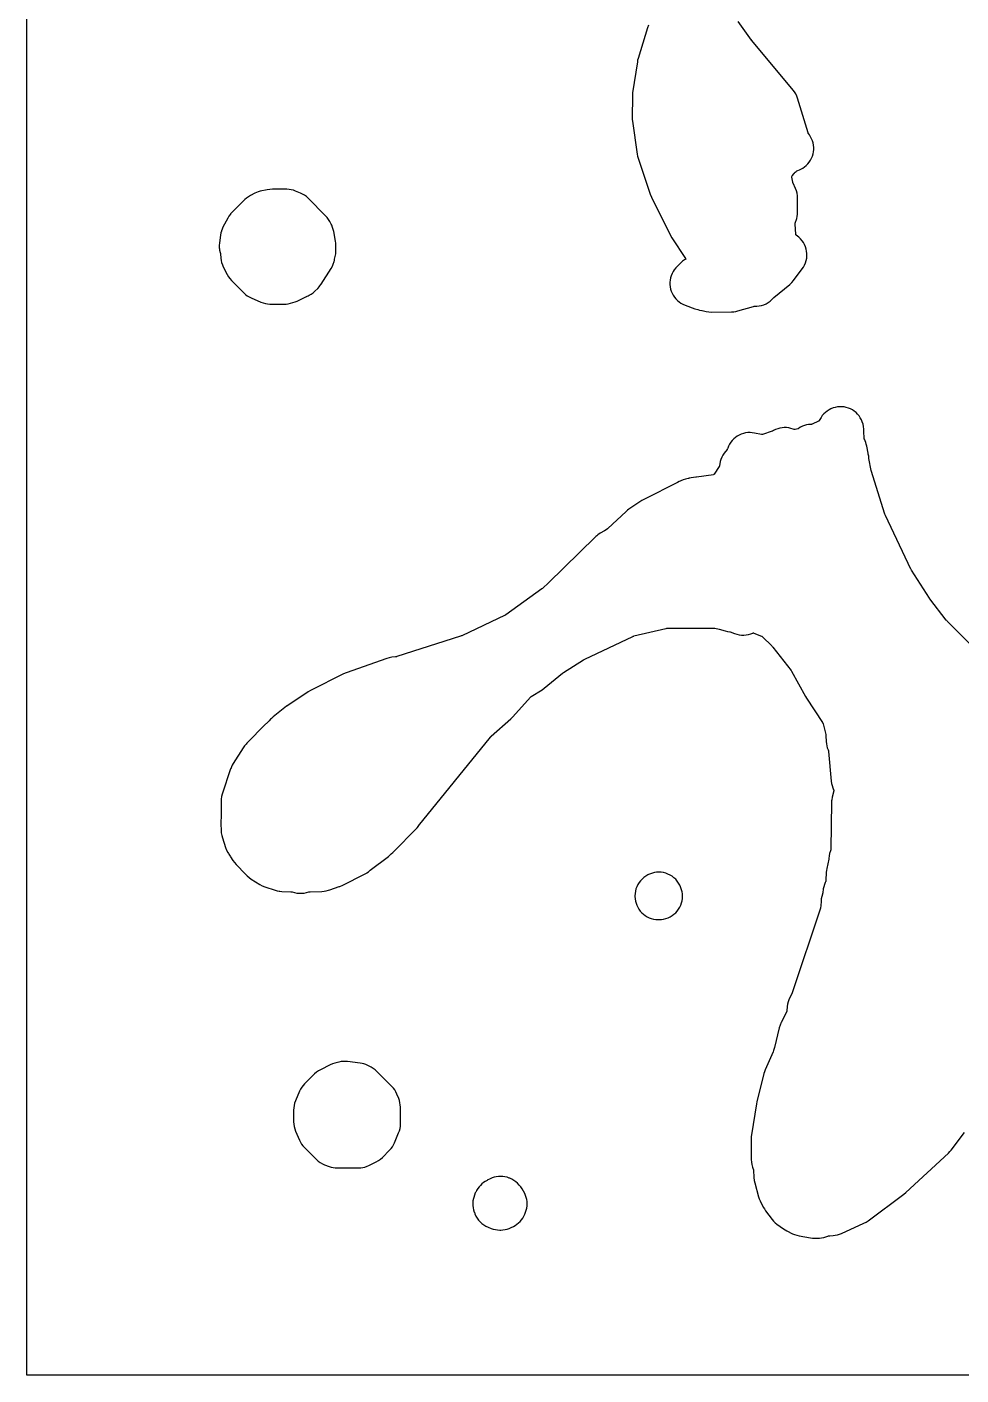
# Model space of a CAD drawing. Header units: millimetres. Extents: x 0 to 300, y 0 to 300.
# Drawn here: x 0 to 100.6, y 0 to 145.3 of the extents above; entities that cross this region are included whole.
import ezdxf

# ---------------------------------------------------------------- set-up
doc = ezdxf.new("R2010")
doc.units = ezdxf.units.MM
doc.layers.add('CUT', color=7, linetype='CONTINUOUS')

msp = doc.modelspace()

# ---------------------------------------------------------------- linework, layer by layer
at = {"layer": 'CUT'}
for points in [[(299.902, 0), (0.0614, 0), (0.0029, 0.0029), (0, 0.0614), (0, 299.9386), (0.0029, 299.9971), (0.0614, 300), (299.902, 300), (299.9605, 299.9971), (299.9634, 299.9386), (299.9634, 0.0614), (299.9605, 0.0029)], [(20.8492, 120.8041), (20.8851, 120.3487), (20.9164, 120.1052), (20.9715, 119.866), (21.0497, 119.6334), (21.1503, 119.4095), (21.1554, 119.3995), (21.573, 118.5806), (21.703, 118.3556), (21.8555, 118.1453), (22.0291, 117.9519), (23.3737, 116.6023), (23.5479, 116.4433), (23.7364, 116.3013), (23.9373, 116.1778), (24.1491, 116.0737), (25.2077, 115.6141), (25.2079, 115.614), (25.4417, 115.5261), (25.683, 115.4619), (25.9296, 115.4222), (26.1789, 115.4072), (27.665, 115.3926), (27.9063, 115.4018), (27.9086, 115.4021), (27.9125, 115.4023), (28.1527, 115.4351), (28.3886, 115.4911), (28.9013, 115.6393), (29.1219, 115.7143), (29.3345, 115.8096), (29.3359, 115.8103), (30.1275, 116.2102), (30.1633, 116.2283), (30.204, 116.2488), (30.2996, 116.2972), (30.3993, 116.3475), (30.4013, 116.3485), (30.6212, 116.474), (30.8273, 116.6211), (31.0175, 116.7882), (31.3265, 117.089), (31.5236, 117.3046), (31.5279, 117.3106), (31.533, 117.3161), (31.7026, 117.5523), (32.7688, 119.2356), (32.9011, 119.4719), (33.0071, 119.7211), (33.0855, 119.9803), (33.0856, 119.981), (33.0976, 120.0303), (33.1187, 120.1165), (33.1504, 120.2461), (33.1833, 120.3812), (33.2164, 120.5168), (33.2176, 120.5217), (33.2696, 120.8042), (33.2889, 121.0907), (33.2948, 121.7072), (33.2854, 121.9495), (33.2525, 122.1898), (33.0624, 123.2086), (33.0069, 123.4427), (32.9292, 123.6704), (32.83, 123.8896), (32.757, 124.0322), (32.6167, 124.3061), (32.6165, 124.3064), (32.4873, 124.5296), (32.3358, 124.7382), (32.1636, 124.9301), (30.292, 126.8112), (30.1078, 126.9787), (30.103, 126.9824), (30.1009, 126.9843), (29.9, 127.1331), (29.6853, 127.261), (29.4589, 127.367), (28.9243, 127.5852), (28.7, 127.6645), (28.4691, 127.7222), (28.2338, 127.7576), (27.9963, 127.7706), (27.996, 127.7706), (27.9941, 127.7707), (26.4424, 127.7814), (26.1592, 127.7673), (26.158, 127.7671), (26.1525, 127.7668), (25.8721, 127.7204), (25.1299, 127.5538), (24.9254, 127.4987), (24.7263, 127.4265), (24.534, 127.3377), (24.5331, 127.3372), (24.0808, 127.1046), (24.0779, 127.1031), (23.8593, 126.9762), (23.6545, 126.828), (23.4658, 126.6598), (22.1336, 125.3457), (21.9617, 125.1579), (21.9429, 125.1328), (21.9154, 125.1025), (21.7618, 124.8937), (21.6307, 124.67), (21.1188, 123.6831), (21.026, 123.4831), (20.9607, 123.3023), (20.9508, 123.2754), (20.8928, 123.0634), (20.8538, 122.8471), (20.7372, 121.9884), (20.7158, 121.7314), (20.7209, 121.4735), (20.7353, 121.357), (20.7525, 121.2047), (20.8015, 120.972), (20.8403, 120.8478), (20.8475, 120.8202)], [(66.0767, 49.9998), (66.2391, 49.8206), (66.418, 49.6579), (66.6118, 49.5133), (66.8186, 49.3881), (67.0366, 49.2834), (67.2637, 49.2003), (67.4977, 49.1396), (67.7365, 49.1017), (67.9779, 49.087), (68.0989, 49.0856), (68.3473, 49.0949), (68.5935, 49.1289), (68.8352, 49.1871), (69.0699, 49.2691), (69.2952, 49.3739), (69.5091, 49.5006), (69.7093, 49.648), (69.8939, 49.8145), (70.0611, 49.9985), (70.2091, 50.1982), (70.3366, 50.4116), (70.4423, 50.6366), (70.525, 50.871), (70.5842, 51.1124), (70.619, 51.3585), (70.6292, 51.6069), (70.629, 51.6262), (70.6169, 51.852), (70.5843, 52.0758), (70.5317, 52.2957), (70.4595, 52.51), (70.3681, 52.7169), (70.3281, 52.7975), (70.2041, 53.0183), (70.0584, 53.2254), (69.8925, 53.4167), (69.7081, 53.5903), (69.507, 53.7443), (69.2915, 53.8772), (69.0636, 53.9876), (68.8257, 54.0743), (68.5802, 54.1366), (68.3297, 54.1737), (68.0767, 54.1853), (68.0707, 54.1852), (67.843, 54.1737), (67.6173, 54.1415), (67.3955, 54.0889), (67.1795, 54.0163), (66.9709, 53.9243), (66.8955, 53.8868), (66.6737, 53.7622), (66.4656, 53.6156), (66.2736, 53.4486), (66.0995, 53.263), (65.9452, 53.0606), (65.8122, 52.8436), (65.702, 52.6142), (65.6157, 52.3748), (65.5542, 52.1279), (65.5181, 51.876), (65.5078, 51.6217), (65.5085, 51.5607), (65.5227, 51.3193), (65.5602, 51.0804), (65.6205, 50.8463), (65.7033, 50.6191), (65.8075, 50.4009), (65.9324, 50.1938)], [(28.7834, 26.7688), (28.8475, 26.5249), (28.9359, 26.2888), (29.3652, 25.2971), (29.4697, 25.0841), (29.5939, 24.8819), (29.7366, 24.6925), (29.8967, 24.5174), (31.1983, 23.2233), (31.3912, 23.0504), (31.6009, 22.8984), (31.8252, 22.769), (32.0617, 22.6634), (32.5431, 22.4778), (32.7632, 22.4045), (32.9891, 22.3519), (33.2189, 22.3204), (33.4506, 22.3104), (35.7347, 22.3179), (35.9654, 22.3293), (36.1941, 22.362), (36.4188, 22.4156), (36.6376, 22.4898), (36.8486, 22.5838), (37.6374, 22.98), (37.8715, 23.1138), (38.0897, 23.272), (38.2897, 23.4529), (39.0702, 24.2392), (39.2302, 24.4166), (39.3726, 24.6084), (39.4959, 24.813), (39.5992, 25.0284), (40.0451, 26.0849), (40.131, 26.321), (40.1928, 26.5645), (40.2298, 26.8131), (40.2418, 27.064), (40.2366, 28.8699), (40.2244, 29.1093), (40.1894, 29.3465), (40.1318, 29.5792), (40.0522, 29.8053), (39.8585, 30.2811), (39.7532, 30.5069), (39.6259, 30.7211), (39.4779, 30.9216), (39.3107, 31.1064), (37.7113, 32.7058), (37.5196, 32.8786), (37.3112, 33.0307), (37.0883, 33.1605), (36.7122, 33.3543), (36.5143, 33.4455), (36.3092, 33.5192), (36.0985, 33.5747), (35.8837, 33.6117), (34.5329, 33.784), (34.3014, 33.8026), (34.069, 33.7997), (33.838, 33.7752), (33.6102, 33.7294), (33.175, 33.6206), (32.9068, 33.5373), (32.6497, 33.4244), (31.6259, 32.9047), (31.4003, 32.775), (31.1894, 32.6225), (30.9955, 32.4489), (29.9118, 31.3722), (29.7513, 31.1967), (29.6081, 31.0068), (29.4837, 30.8041), (29.379, 30.5905), (28.929, 29.5492), (28.839, 29.3074), (28.7744, 29.0577), (28.7359, 28.8026), (28.7238, 28.5449), (28.7302, 27.2696), (28.7441, 27.0178)], [(49.445, 16.0462), (49.6794, 15.9385), (50.0211, 15.8025), (50.2408, 15.7266), (50.4666, 15.6715), (50.6966, 15.6376), (50.9287, 15.6252), (51.0469, 15.6244), (51.2814, 15.6338), (51.5139, 15.6651), (51.7425, 15.7181), (51.9651, 15.7923), (52.1798, 15.8871), (52.4037, 15.9987), (52.604, 16.1103), (52.7932, 16.2399), (52.9698, 16.3862), (53.1322, 16.5481), (53.2791, 16.7241), (53.4093, 16.9129), (53.5216, 17.1129), (53.6295, 17.3274), (53.7244, 17.5405), (53.7991, 17.7615), (53.8529, 17.9885), (53.8853, 18.2195), (53.896, 18.4526), (53.8849, 18.6856), (53.8521, 18.9166), (53.798, 19.1435), (53.7229, 19.3644), (53.6276, 19.5773), (53.5041, 19.8219), (53.3697, 20.0559), (53.2107, 20.274), (53.0293, 20.4738), (52.8412, 20.6595), (52.6563, 20.8248), (52.4558, 20.9711), (52.2419, 21.0967), (52.0166, 21.2005), (51.9483, 21.2279), (51.7256, 21.3054), (51.4966, 21.3616), (51.2633, 21.396), (51.0277, 21.4082), (50.7921, 21.3981), (50.5585, 21.366), (50.329, 21.3119), (50.1055, 21.2364), (49.8902, 21.1403), (49.5743, 20.9809), (49.5699, 20.9787), (49.3737, 20.8684), (49.1883, 20.7409), (49.0151, 20.5973), (48.8555, 20.4387), (48.7108, 20.2664), (48.5862, 20.1036), (48.4394, 19.8897), (48.4278, 19.8684), (48.4233, 19.8618), (48.3436, 19.7134), (48.3156, 19.6619), (48.3145, 19.6593), (48.2998, 19.632), (48.201, 19.3905), (48.1278, 19.14), (48.1, 19.022), (48.0549, 18.7772), (48.0343, 18.5291), (48.0386, 18.2802), (48.0676, 18.0329), (48.121, 17.7897), (48.1984, 17.5531), (48.2015, 17.545), (48.2697, 17.367), (48.3743, 17.1311), (48.5026, 16.9073), (48.6534, 16.6979), (48.8249, 16.5051), (49.0154, 16.331), (49.2228, 16.1775)]]:
    msp.add_lwpolyline(points, close=True, dxfattribs=at)
for points in [[(66.9619, 145.4444), (66.8615, 145.1742), (65.8432, 141.8604), (65.7955, 141.682), (65.7612, 141.5006), (65.256, 138.1672), (65.2279, 137.8113), (65.2104, 135.4828), (65.2161, 135.294), (65.2361, 135.1061), (65.7482, 131.567), (65.7898, 131.3485), (65.8506, 131.1345), (67.1455, 127.2491), (67.282, 126.92), (69.3411, 122.809), (69.486, 122.5573), (70.9673, 120.2991), (70.9963, 120.2499), (70.9302, 120.2077), (70.8468, 120.1596), (70.6429, 120.0128), (70.4547, 119.8463), (70.1246, 119.5232), (70.0627, 119.4655), (69.8935, 119.2918), (69.7419, 119.1025), (69.6094, 118.8994), (69.4972, 118.6845), (69.4063, 118.4596), (69.3377, 118.2271), (69.2919, 117.9889), (69.2693, 117.7475), (69.2703, 117.505), (69.2948, 117.2637), (69.3425, 117.026), (69.4131, 116.7939), (69.5058, 116.5699), (69.6197, 116.3558), (69.7539, 116.1538), (69.907, 115.9658), (70.0776, 115.7934), (70.2641, 115.6384), (70.4648, 115.5022), (70.6777, 115.3861), (70.9008, 115.2912), (71.9665, 114.8976), (72.2839, 114.8038), (72.4633, 114.7634), (72.487, 114.7568), (72.7223, 114.7039), (72.7474, 114.6995), (73.191, 114.5997), (73.4733, 114.553), (73.759, 114.5389), (75.9144, 114.5556), (76.148, 114.5684), (76.3794, 114.603), (76.6066, 114.659), (78.2829, 115.1568), (78.3404, 115.1709), (78.3929, 115.1685), (78.6494, 115.17), (78.9044, 115.1979), (79.1552, 115.2517), (79.3992, 115.3309), (79.6337, 115.4348), (79.8564, 115.5621), (80.0649, 115.7115), (80.257, 115.8816), (80.4306, 116.0704), (80.4428, 116.0851), (80.4692, 116.1067), (80.4809, 116.1163), (82.181, 117.5217), (82.3219, 117.6526), (82.3924, 117.718), (82.3925, 117.7181), (82.3926, 117.7182), (82.5801, 117.9379), (83.5252, 119.184), (83.6673, 119.3924), (83.7876, 119.6141), (83.885, 119.8467), (83.9585, 120.088), (84.0073, 120.3355), (84.0309, 120.5866), (84.0291, 120.8389), (84.0018, 121.0896), (83.9495, 121.3364), (83.8725, 121.5766), (83.7717, 121.8078), (83.6482, 122.0277), (83.5031, 122.234), (83.3379, 122.4247), (83.1544, 122.5977), (82.8859, 122.8265), (82.8712, 122.8396), (82.8434, 122.8686), (82.8369, 122.9083), (82.8352, 122.9279), (82.7686, 124.0175), (82.7679, 124.0349), (82.7689, 124.0707), (82.776, 124.1055), (82.7806, 124.1224), (82.9295, 124.6236), (82.9869, 124.8577), (83.0216, 125.0962), (83.0331, 125.3369), (83.0323, 126.8179), (83.0179, 127.0849), (82.975, 127.3487), (82.9042, 127.6065), (82.8063, 127.8553), (82.5351, 128.4491), (82.5282, 128.4651), (82.5161, 128.4992), (82.5071, 128.5343), (82.5039, 128.5509), (82.4138, 129.0922), (82.4066, 129.155), (82.4428, 129.2068), (82.6448, 129.4663), (82.6842, 129.5145), (82.6976, 129.53), (82.7797, 129.6163), (82.8659, 129.6904), (82.9591, 129.7556), (83.0584, 129.8112), (83.2247, 129.8837), (83.2243, 129.8846), (83.3686, 129.9472), (83.5788, 130.0635), (83.7768, 130.1994), (83.9609, 130.3537), (84.1293, 130.5249), (84.2805, 130.7115), (84.413, 130.9118), (84.5258, 131.1239), (84.6177, 131.3458), (84.6879, 131.5755), (84.7357, 131.8108), (84.7607, 132.0497), (84.7626, 132.2899), (84.7415, 132.5291), (84.6976, 132.7653), (84.6312, 132.9961), (84.5429, 133.2194), (84.4336, 133.4333), (84.3043, 133.6357), (84.1934, 133.7773), (84.1778, 133.7996), (84.1615, 133.8384), (84.1553, 133.857), (83.0256, 137.5829), (82.9412, 137.8182), (82.8337, 138.0439), (82.7042, 138.2577), (82.554, 138.4576), (78.109, 143.7937), (78.0829, 143.8262), (78.0579, 143.8595), (76.6259, 145.845)], [(104.2138, 76.1868), (99.1423, 81.2445), (99.0915, 81.2986), (99.0433, 81.357), (97.287, 83.6368), (97.2559, 83.679), (97.2268, 83.7225), (95.3075, 86.7246), (95.2695, 86.7884), (95.2355, 86.8544), (92.4908, 92.6164), (92.4578, 92.6925), (92.4301, 92.7707), (90.9466, 97.4717), (90.7175, 98.7499), (90.7173, 98.7531), (90.6896, 98.9985), (90.6378, 99.24), (90.6131, 99.3326), (90.4776, 100.0885), (90.4323, 100.2921), (90.3702, 100.4913), (90.2916, 100.6846), (90.2215, 100.8384), (90.2142, 100.8554), (90.2038, 100.886), (90.196, 100.9373), (90.1949, 100.9548), (90.1686, 101.6809), (90.1664, 101.7071), (90.158, 101.9281), (90.1335, 102.1954), (90.0805, 102.4585), (89.9996, 102.7144), (89.9963, 102.7229), (89.9009, 102.9437), (89.7847, 103.1543), (89.6488, 103.3527), (89.4944, 103.5371), (89.3231, 103.7059), (89.1363, 103.8574), (88.9358, 103.9902), (88.7235, 104.1032), (88.5013, 104.1953), (88.2713, 104.2655), (88.0356, 104.3134), (87.7964, 104.3384), (87.5559, 104.3403), (87.3163, 104.319), (87.0799, 104.2749), (86.8488, 104.2082), (86.6252, 104.1196), (86.4112, 104.01), (86.2087, 103.8803), (86.0195, 103.7317), (85.8455, 103.5657), (85.6883, 103.3837), (85.5493, 103.1874), (85.4298, 102.9787), (85.3662, 102.8541), (85.3577, 102.8383), (85.3371, 102.8061), (85.3041, 102.787), (85.2879, 102.7792), (84.5829, 102.458), (84.5663, 102.4509), (84.5297, 102.4383), (84.4298, 102.4341), (84.2035, 102.4142), (83.9799, 102.3739), (83.7609, 102.3134), (83.5483, 102.2333), (83.3438, 102.1342), (83.1492, 102.0169), (83.1121, 101.9922), (83.0729, 101.9766), (83.054, 101.9708), (82.7736, 101.8924), (82.7547, 101.8876), (82.7138, 101.8807), (82.6735, 101.8909), (82.6551, 101.8971), (82.5341, 101.9415), (82.3047, 102.0135), (82.0695, 102.0631), (81.8306, 102.0899), (81.5903, 102.0936), (81.3507, 102.0742), (81.1141, 102.0319), (80.8826, 101.967), (80.6585, 101.8802), (80.4437, 101.7723), (80.3314, 101.709), (80.3068, 101.6983), (80.2904, 101.6924), (79.2553, 101.3505), (79.2364, 101.3448), (79.1952, 101.3359), (79.1532, 101.3402), (79.1338, 101.3437), (78.3762, 101.503), (78.1394, 101.541), (77.9, 101.5562), (77.6602, 101.5483), (77.4224, 101.5176), (77.1885, 101.4641), (76.9609, 101.3885), (76.7415, 101.2914), (76.5325, 101.1737), (76.3357, 101.0366), (76.1529, 100.8812), (75.9859, 100.709), (75.8362, 100.5216), (75.7051, 100.3207), (75.5938, 100.1082), (75.5035, 99.886), (75.4731, 99.7997), (75.4513, 99.7639), (75.4399, 99.7481), (75.1228, 99.3322), (74.9803, 99.1243), (74.8594, 98.9032), (74.7614, 98.671), (74.6873, 98.4301), (74.6379, 98.1829), (74.612, 98.0082), (74.6085, 97.9887), (74.5979, 97.9476), (74.579, 97.9096), (74.5687, 97.8927), (74.0461, 97.0752), (74.0363, 97.0606), (74.0132, 97.0311), (73.9769, 97.0221), (73.9595, 97.019), (72.1431, 96.7457), (72.0739, 96.7483), (71.8247, 96.7328), (71.5782, 96.6926), (71.337, 96.6279), (71.3169, 96.6214), (71.2286, 96.6081), (70.9541, 96.5509), (70.6877, 96.4633), (70.4328, 96.3464), (70.3674, 96.3119), (70.2639, 96.2741), (70.0887, 96.1942), (66.5184, 94.3985), (66.2371, 94.2332), (64.8619, 93.2991), (64.7088, 93.1865), (64.5648, 93.0625), (62.5915, 91.2289), (62.5781, 91.217), (62.5171, 91.1702), (62.5021, 91.1603), (62.2063, 90.975), (61.7523, 90.7024), (61.5147, 90.5405), (61.452, 90.4863), (61.4487, 90.4839), (61.3875, 90.4304), (61.2973, 90.3524), (61.2891, 90.3444), (61.2497, 90.3099), (56.1443, 85.3472), (55.6026, 84.821), (55.5418, 84.7661), (55.4742, 84.7133), (51.5816, 81.8996), (51.567, 81.8895), (51.5381, 81.8725), (51.5291, 81.868), (46.8609, 79.67), (46.7895, 79.6392), (46.7162, 79.6131), (39.8348, 77.41), (39.8163, 77.4046), (39.735, 77.3875), (39.7159, 77.3849), (39.3259, 77.3436), (39.0371, 77.2958), (38.756, 77.2145), (34.4066, 75.6765), (34.1202, 75.5547), (30.5565, 73.7693), (30.2861, 73.6119), (27.9802, 72.0691), (27.9672, 72.0605), (27.797, 71.9359), (26.5381, 70.9301), (26.3311, 70.745), (26.2452, 70.6592), (26.0771, 70.5052), (25.4525, 69.8668), (23.9305, 68.3454), (23.77, 68.1689), (23.7003, 68.0758), (23.6058, 67.9793), (23.4363, 67.7872), (23.2873, 67.5788), (22.2213, 65.9135), (22.1141, 65.7292), (22.023, 65.5365), (21.9498, 65.3396), (21.94, 65.314), (21.0434, 62.5909), (20.9737, 62.3335), (20.9317, 62.0701), (20.918, 61.8037), (20.9211, 60.3912), (20.8907, 59.4043), (20.8964, 59.142), (20.9242, 58.9238), (20.9248, 58.6764), (20.9392, 58.4139), (20.981, 58.1544), (21.0499, 57.9007), (21.3973, 56.8444), (21.5065, 56.5687), (21.6475, 56.308), (21.7159, 56.1977), (21.7486, 56.1288), (21.8923, 55.896), (21.9442, 55.8294), (22.1809, 55.4478), (22.3438, 55.2156), (22.5319, 55.0034), (23.5442, 53.9843), (23.6487, 53.8748), (23.6805, 53.847), (23.7277, 53.7995), (23.9403, 53.6086), (24.1732, 53.4433), (25.086, 52.8709), (25.348, 52.7276), (25.4335, 52.6934), (25.4499, 52.6854), (25.5151, 52.6607), (25.6251, 52.6167), (26.7366, 52.2469), (26.9643, 52.183), (26.9941, 52.1776), (27, 52.176), (27.1655, 52.1466), (27.197, 52.1409), (27.1981, 52.1408), (27.2341, 52.1344), (27.4711, 52.1152), (28.4263, 52.0836), (28.4475, 52.0823), (28.5346, 52.0695), (28.5372, 52.0691), (28.5577, 52.0643), (28.8238, 51.9937), (29.0755, 51.9406), (29.3314, 51.9137), (29.3358, 51.9137), (29.3379, 51.9135), (29.4653, 51.9134), (29.5886, 51.9132), (29.5907, 51.9134), (29.5952, 51.9134), (29.8511, 51.9398), (30.1029, 51.9923), (30.3747, 52.0638), (30.3945, 52.0684), (30.484, 52.0814), (30.5052, 52.0826), (31.7651, 52.1226), (32.0035, 52.1416), (32.2389, 52.1833), (32.4693, 52.2473), (32.4948, 52.2557), (32.5032, 52.258), (32.634, 52.3016), (33.644, 52.6349), (33.6835, 52.6512), (33.6941, 52.6547), (34.0246, 52.7918), (36.3766, 53.9711), (36.5864, 54.0893), (36.6052, 54.1023), (36.6181, 54.1097), (36.7802, 54.2245), (36.7839, 54.2271), (36.7846, 54.2276), (36.8247, 54.256), (36.9914, 54.3873), (38.9403, 55.8921), (39.1868, 56.1098), (39.2437, 56.1671), (39.4199, 56.3247), (42.0337, 58.9776), (42.1979, 59.1617), (42.2008, 59.1652), (49.9398, 68.7494), (49.9432, 68.7535), (49.9997, 68.813), (50.0135, 68.8257), (52.1464, 70.7033), (52.3623, 70.918), (54.2491, 73.0386), (54.2608, 73.0512), (54.288, 73.0766), (54.3175, 73.0995), (54.3313, 73.1089), (55.4935, 73.8528), (55.7261, 74.0212), (57.6953, 75.6276), (57.7535, 75.6723), (57.8144, 75.7132), (59.9661, 77.0667), (60.027, 77.1025), (60.0898, 77.1347), (65.2768, 79.598), (65.2953, 79.6061), (65.3769, 79.6347), (65.3964, 79.6399), (68.8413, 80.4483), (68.8624, 80.4526), (68.9541, 80.4633), (68.9756, 80.464), (73.9831, 80.48), (74.0012, 80.4796), (74.0786, 80.4724), (74.0964, 80.4695), (74.5748, 80.3786), (75.2283, 80.1846), (75.4666, 80.1264), (75.7094, 80.0919), (75.7678, 80.0893), (76.2457, 79.9036), (76.4855, 79.824), (76.7322, 79.7691), (76.9831, 79.7394), (77.2358, 79.7351), (77.4876, 79.7564), (77.736, 79.803), (77.9783, 79.8744), (78.2072, 79.9546), (78.2258, 79.9606), (78.2661, 79.9701), (78.3058, 79.9583), (78.324, 79.9513), (79.1486, 79.6079), (79.1649, 79.6007), (79.1986, 79.5827), (79.2283, 79.5588), (79.2414, 79.5466), (80.2474, 78.5649), (80.3031, 78.5068), (80.3547, 78.445), (82.3306, 75.9143), (82.3337, 75.9102), (82.3768, 75.8453), (82.3857, 75.8299), (83.8711, 73.121), (83.9749, 72.9487), (85.7172, 70.3013), (85.7283, 70.2833), (85.7488, 70.2429), (85.7647, 70.2005), (85.7704, 70.1802), (86.0648, 69.0062), (86.0691, 68.9873), (86.0809, 68.9053), (86.0822, 68.886), (86.1086, 68.2565), (86.1279, 68.0337), (86.1671, 67.8135), (86.2258, 67.5978), (86.3035, 67.3881), (86.3335, 67.3173), (86.3406, 67.2991), (86.3528, 67.2592), (86.3608, 67.2182), (86.3631, 67.1989), (86.6524, 63.997), (86.6863, 63.7551), (86.7436, 63.5176), (86.8238, 63.2869), (86.9122, 63.0675), (86.919, 63.0493), (86.9305, 63.0094), (86.9248, 62.9682), (86.9206, 62.9492), (86.7532, 62.2703), (86.7005, 61.987), (86.6929, 61.8764), (86.6927, 61.8751), (86.6923, 61.868), (86.6807, 61.6994), (86.6255, 56.6909), (86.6209, 56.6505), (86.6173, 56.6314), (86.6105, 56.6005), (86.605, 56.5855), (86.563, 56.4788), (86.4763, 56.2166), (86.419, 55.9464), (86.3919, 55.6716), (86.3881, 55.5838), (86.1711, 54.592), (86.1345, 54.3824), (86.1158, 54.1703), (86.0754, 53.2739), (86.0741, 53.2555), (86.0716, 53.2381), (86.0697, 53.2255), (86.0657, 53.2084), (86.0554, 53.1793), (86.048, 53.1624), (86.0026, 53.0651), (85.9117, 52.8429), (85.8425, 52.6129), (85.7957, 52.3773), (85.7316, 51.9478), (85.6319, 51.5716), (85.5805, 51.3299), (85.5532, 51.0843), (85.5185, 50.5194), (85.4973, 50.3768), (85.4963, 50.3713), (85.4853, 50.3243), (82.4369, 41.1711), (82.4352, 41.1664), (82.4059, 41.0964), (82.3983, 41.0808), (82.1847, 40.6688), (82.0823, 40.4451), (82.0025, 40.2125), (81.9458, 39.9731), (81.913, 39.7293), (81.871, 39.2341), (81.869, 39.2159), (81.8619, 39.1774), (81.8476, 39.141), (81.8396, 39.1245), (81.2785, 38.0283), (81.2527, 37.9779), (81.1322, 37.7031), (81.0456, 37.4159), (80.5407, 35.2884), (80.4997, 35.1812), (80.4295, 34.9701), (80.3953, 34.8253), (79.5325, 32.8931), (79.452, 32.6891), (79.3896, 32.4789), (78.6292, 29.4309), (78.5851, 29.2132), (78.0648, 25.8969), (78.042, 25.7013), (78.0346, 25.5045), (78.0391, 23.219), (78.0548, 22.9442), (78.1006, 22.6729), (78.176, 22.4082), (78.2564, 22.1753), (78.2619, 22.1578), (78.2711, 22.1197), (78.2765, 22.0809), (78.2777, 22.0626), (78.3108, 21.2719), (78.3402, 20.9807), (78.4033, 20.695), (78.824, 19.2101), (78.8999, 18.984), (78.9971, 18.766), (79.3355, 18.095), (79.4474, 17.896), (79.5771, 17.7082), (80.2894, 16.7706), (80.4451, 16.585), (80.6181, 16.4154), (80.8067, 16.2633), (81.5001, 15.7575), (81.6732, 15.6419), (81.8554, 15.5411), (82.4752, 15.2312), (82.7023, 15.1314), (82.9382, 15.0546), (83.1806, 15.0016), (84.4233, 14.7936), (84.6462, 14.7666), (84.8705, 14.7596), (85.3703, 14.7665), (85.6056, 14.7809), (85.8386, 14.8174), (86.0671, 14.8756), (86.289, 14.9552), (86.3561, 14.9829), (86.3756, 14.9903), (86.4184, 15.0026), (86.4624, 15.0102), (86.4831, 15.012), (86.8637, 15.0349), (87.0918, 15.0591), (87.3167, 15.1042), (87.5365, 15.1696), (87.7494, 15.255), (90.1785, 16.3606), (90.4126, 16.4825), (90.6326, 16.6284), (94.4846, 19.4868), (94.6943, 19.6609), (99.2874, 23.9183), (99.4386, 24.071), (99.5762, 24.2362), (101.0191, 26.1291)]]:
    msp.add_lwpolyline(points, dxfattribs=at)

doc.saveas('drawing.dxf')
